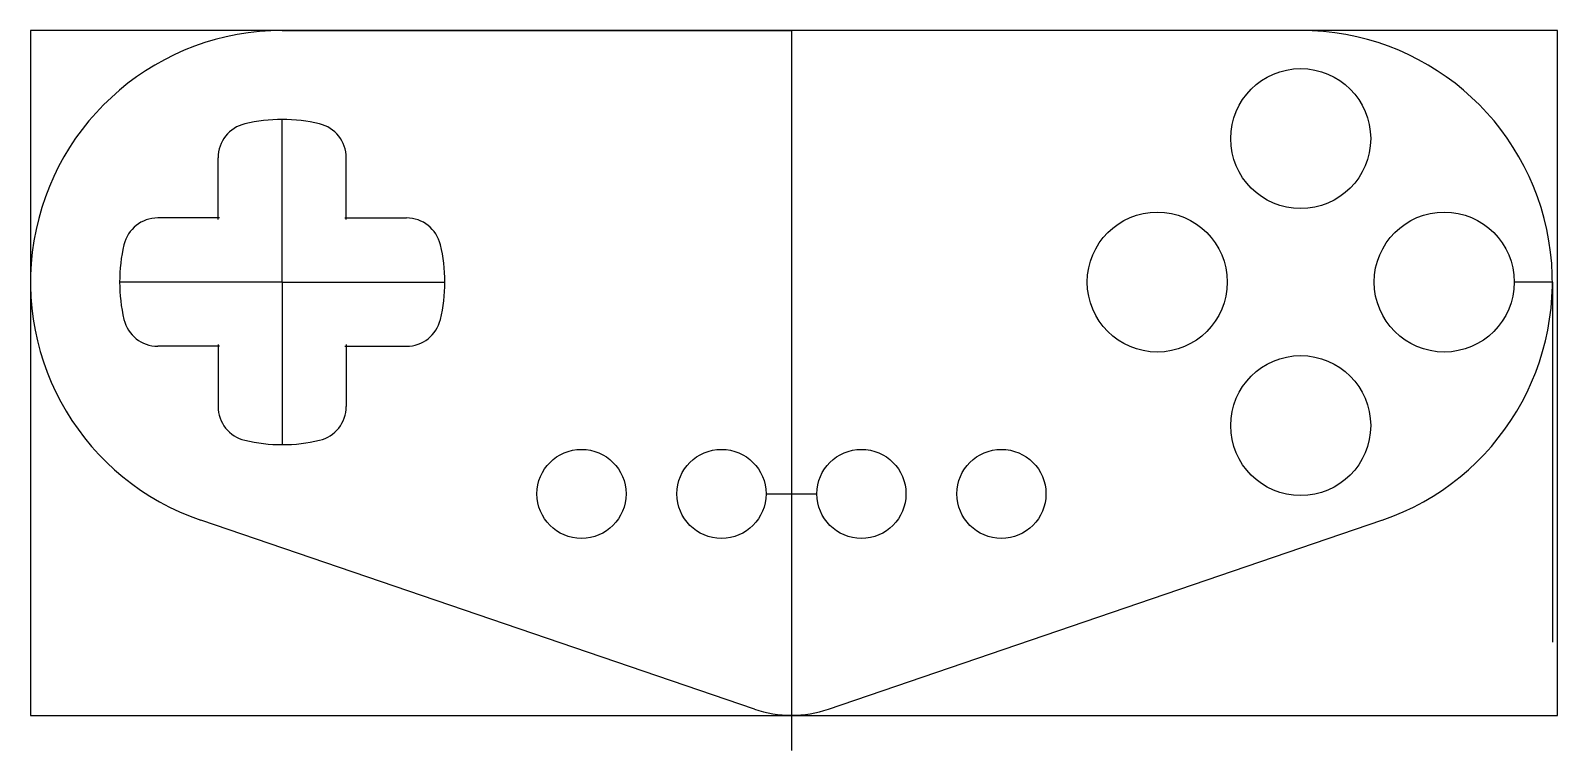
# Model space of a CAD drawing. Header units: millimetres. Extents: x -60 to 60, y -30 to 27.
import ezdxf

# ---------------------------------------------------------------- set-up
doc = ezdxf.new("R2010")
doc.units = ezdxf.units.MM
doc.layers.get('0').update_dxf_attribs({"linetype": 'CONTINUOUS'})

msp = doc.modelspace()

# ---------------------------------------------------------------- linework, layer by layer
for p, q in [((-40.22, 26.93), (-0.2, 26.93)), ((-0.2, 26.93), (-0.2, -26.93)), ((39.82, 26.93), (-0.2, 26.93)), ((-40.22, 7.15), (-40.22, 19.93)), ((-45.26, 12.06), (-45.26, 16.93)), ((-35.19, 12.06), (-35.19, 16.93)), ((-45.14, 12.19), (-50, 12.19)), ((-35.31, 12.19), (-30.45, 12.19)), ((-40.22, 7.15), (-53, 7.15)), ((-40.22, 7.15), (-40.22, -5.63)), ((-40.22, 7.15), (-27.45, 7.15)), ((59.6, 7.15), (56.6, 7.15)), ((59.6, 7.15), (59.6, -21.15)), ((-45.14, 2.11), (-50, 2.11)), ((-45.26, 2.24), (-45.26, -2.63)), ((-35.31, 2.11), (-30.45, 2.11)), ((-35.19, 2.24), (-35.19, -2.63)), ((-2.2, -9.5), (1.8, -9.5)), ((-3.11, -26.42), (-46.61, -11.57)), ((2.71, -26.42), (46.21, -11.57)), ((-0.2, -26.93), (-0.2, -29.67))]:
    msp.add_line(p, q)
msp.add_lwpolyline([(60, 26.93), (-60, 26.93), (-60, -26.93), (60, -26.93)], close=True)
for centre, radius in [((39.82, 18.43), 5.5), ((28.55, 7.15), 5.5), ((51.1, 7.15), 5.5), ((39.82, -4.13), 5.5), ((-16.7, -9.5), 3.5), ((-5.7, -9.5), 3.5), ((5.3, -9.5), 3.5), ((16.3, -9.5), 3.5)]:
    msp.add_circle(centre, radius)
for centre, radius, start, end in [((-40.22, 7.15), 19.78, 90, 251.15), ((39.82, 7.15), 19.78, -71.15, 90), ((-42.53, 16.93), 2.73, 103.2693, 180), ((-40.22, 7.15), 12.78, 90, 103.2693), ((-40.22, 7.15), 12.78, 76.7307, 90), ((-37.92, 16.93), 2.73, 0, 76.7307), ((-50, 9.46), 2.73, 90, 166.7307), ((-30.45, 9.46), 2.73, 13.2693, 90), ((-40.22, 7.15), 12.78, 166.7307, 180), ((-40.22, 7.15), 12.78, 0, 13.2693), ((-40.22, 7.15), 12.78, 180, 193.2693), ((-40.22, 7.15), 12.78, -13.2693, 0), ((-50, 4.84), 2.73, 193.2693, 270), ((-30.45, 4.84), 2.73, 270, 346.7307), ((-42.53, -2.63), 2.73, 180, 256.7307), ((-37.92, -2.63), 2.73, -76.7307, 0), ((-40.22, 7.15), 12.78, 256.7307, 270), ((-40.22, 7.15), 12.78, 270, 283.2693), ((-0.2, -17.9), 9, 251.15, 288.85)]:
    msp.add_arc(centre, radius, start, end)

doc.saveas('drawing.dxf')
